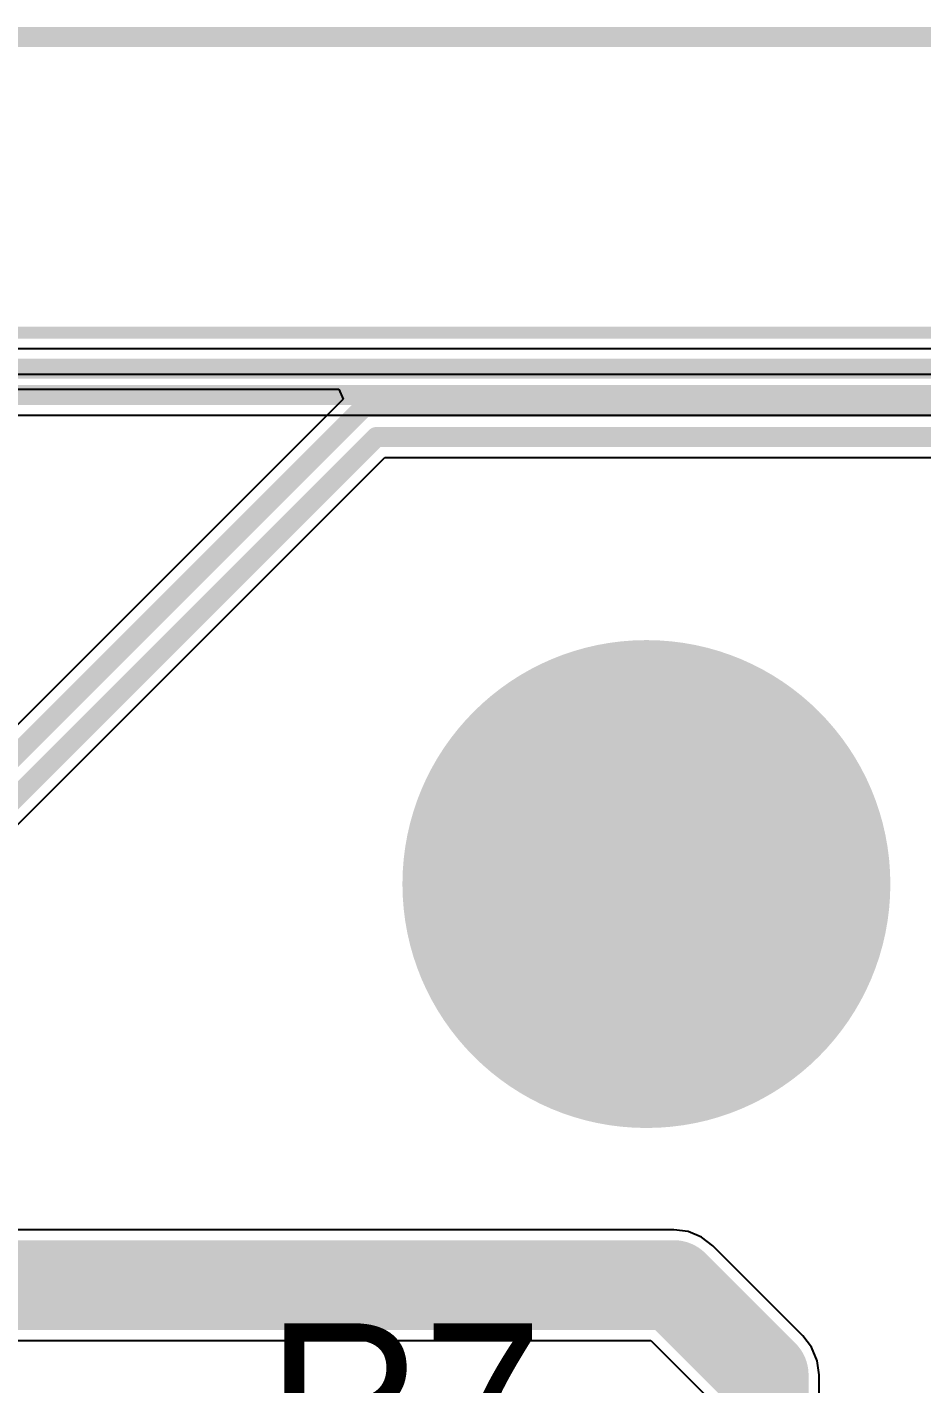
# Model space of a CAD drawing. Header units: millimetres. Extents: x -23 to 83, y -38 to 11.
# Drawn here: x -7.87 to 3.5, y -6.36 to 10.9 of the extents above; entities that cross this region are included whole.
import ezdxf

# ---------------------------------------------------------------- set-up
doc = ezdxf.new("R2010")
doc.units = ezdxf.units.MM
for name, color, linetype in [('BottomLayer', 5, 'Continuous'), ('BottomSolder', 6, 'Continuous'), ('Mechanical1', 6, 'Continuous'), ('Mechanical2', 216, 'Continuous'), ('MultiLayer', 9, 'Continuous'), ('PadHoleLayer', 156, 'Continuous'), ('TopLayer', 1, 'Continuous'), ('TopOverlay', 2, 'Continuous'), ('TopSolder', 216, 'Continuous')]:
    doc.layers.add(name, color=color, linetype=linetype)
doc.styles.add('Arial', font='', dxfattribs={"height": 0.2})
doc.styles.get('Arial').set_extended_font_data('Arial')

msp = doc.modelspace()

# ---------------------------------------------------------------- hatches: boundary and pattern name
at = {"layer": 'BottomLayer'}
h = msp.add_hatch(color=5, dxfattribs=at)
edge = h.paths.add_edge_path()
edge.add_arc((0, 0), 3, 0, 360)
at = {"layer": 'BottomSolder'}
h = msp.add_hatch(color=6, dxfattribs=at)
edge = h.paths.add_edge_path()
edge.add_arc((0, 0), 3.102, 0, 360)
at = {"layer": 'MultiLayer'}
h = msp.add_hatch(color=9, dxfattribs=at)
edge = h.paths.add_edge_path()
edge.add_arc((0, 0), 3, 0, 360)
at = {"layer": 'PadHoleLayer'}
h = msp.add_hatch(color=156, dxfattribs=at)
edge = h.paths.add_edge_path()
edge.add_arc((0, 0), 1.85, 0, 360)
at = {"layer": 'TopLayer'}
h = msp.add_hatch(color=1, dxfattribs=at)
edge = h.paths.add_edge_path()
edge.add_arc((0, 0), 3, 0, 360)
at = {"layer": 'TopSolder'}
h = msp.add_hatch(color=216, dxfattribs=at)
edge = h.paths.add_edge_path()
edge.add_arc((0, 0), 3.102, 0, 360)

# ---------------------------------------------------------------- linework, layer by layer
at = {"layer": 'BottomLayer'}
for p, q in [((-16.563, 6.808), (7.582, 6.808)), ((4.601, 6.479), (-10.238, 6.479)), ((-10.131, 5.961), (4.493, 5.961))]:
    msp.add_line(p, q, dxfattribs=at)
at = {"layer": 'BottomLayer', "const_width": 0.254}
msp.add_lwpolyline([(-10.238, 6.22), (4.601, 6.22)], dxfattribs=at)
at = {"layer": 'Mechanical1', "const_width": 0.254}
msp.add_lwpolyline([(-17.958, 10.77), (20.813, 10.77)], dxfattribs=at)
at = {"layer": 'Mechanical2', "const_width": 0.152}
msp.add_lwpolyline([(-16.519, 7.011), (73.481, 7.011)], dxfattribs=at)
at = {"layer": 'TopLayer'}
for p, q in [((-10.021, 6.294), (-3.909, 6.294)), ((-3.909, 6.294), (-3.856, 6.167)), ((-3.856, 6.167), (-17.454, -7.431)), ((-15.998, -7.245), (-3.327, 5.426)), ((-3.327, 5.426), (7.117, 5.426)), ((0.348, -4.395), (-9.837, -4.395)), ((0.53, -4.419), (0.348, -4.395)), ((0.7, -4.49), (0.53, -4.419)), ((0.846, -4.602), (0.7, -4.49)), ((1.989, -5.745), (0.846, -4.602)), ((-9.545, -5.804), (0.056, -5.804)), ((0.056, -5.804), (0.787, -6.535)), ((2.101, -5.891), (1.989, -5.745)), ((2.172, -6.061), (2.101, -5.891)), ((2.196, -6.243), (2.172, -6.061)), ((2.196, -8.54), (2.196, -6.243))]:
    msp.add_line(p, q, dxfattribs=at)
for points, const_width in [([(-10.128, 6.553), (48.031, 6.553)], 0.254), ([(-19.177, -9.52), (-3.592, 6.066)], 0.254), ([(-3.592, 6.066), (47.98, 6.066)], 0.254), ([(-18.426, -9.307), (-3.434, 5.685)], 0.254), ([(-3.434, 5.685), (41.4, 5.685)], 0.254), ([(-9.837, -5.1), (0.348, -5.1)], 1.143), ([(0.348, -5.1), (1.491, -6.243)], 1.143), ([(1.491, -8.832), (1.491, -6.243)], 1.143)]:
    msp.add_lwpolyline(points, dxfattribs=dict(at, const_width=const_width))
for points, const_width in [([(-3.655, 6.066, 1), (-3.528, 6.066, 1)], 0.127), ([(-3.655, 6.066, 1), (-3.528, 6.066, 1)], 0.127), ([(-3.497, 5.685, 1), (-3.37, 5.685, 1)], 0.127), ([(-3.497, 5.685, 1), (-3.37, 5.685, 1)], 0.127), ([(0.062, -5.1, 1), (0.634, -5.1, 1)], 0.571), ([(0.062, -5.1, 1), (0.634, -5.1, 1)], 0.571), ([(1.205, -6.243, 1), (1.777, -6.243, 1)], 0.571), ([(1.205, -6.243, 1), (1.777, -6.243, 1)], 0.571)]:
    msp.add_lwpolyline(points, format="xyb", close=True, dxfattribs=dict(at, const_width=const_width))

# ---------------------------------------------------------------- texts
at = {"layer": 'TopOverlay', "style": 'Arial'}
msp.add_text('R7', height=1.9685, dxfattribs=at).set_placement((-4.831, -7.554))

doc.saveas('drawing.dxf')
